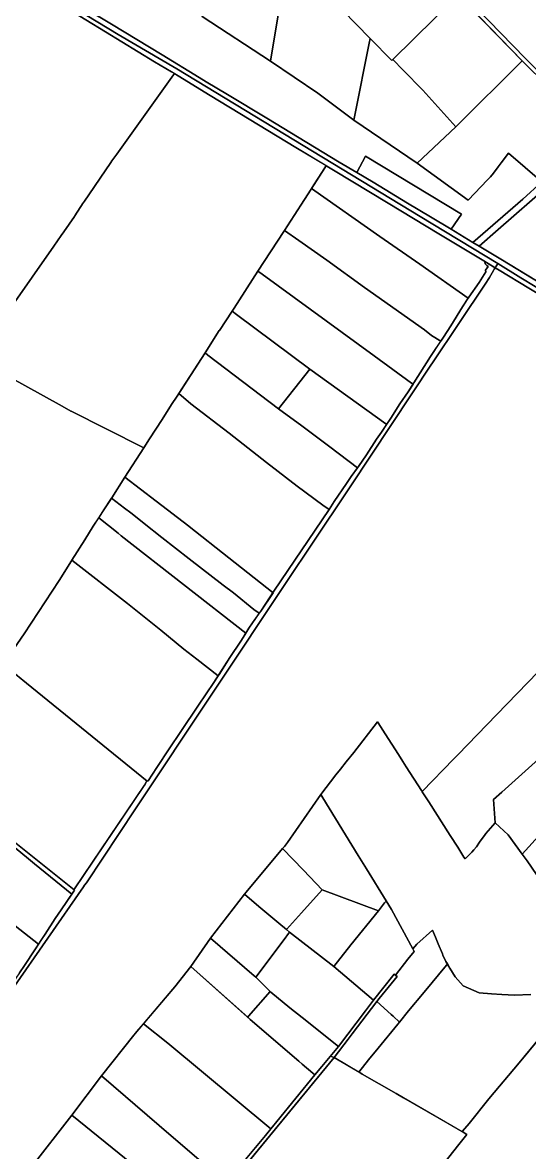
# Model space of a CAD drawing. Header units: metres. Extents: x 3 to 1005126, y 39 to 4383651.
# Drawn here: x 486528 to 486986, y 4372603 to 4373623 of the extents above; entities that cross this region are included whole.
import ezdxf

# ---------------------------------------------------------------- set-up
doc = ezdxf.new("R2010")
doc.units = ezdxf.units.M
doc.header["$MEASUREMENT"] = 0
doc.layers.add('TM_Llucmajor', color=7, linetype='Continuous')

msp = doc.modelspace()

# ---------------------------------------------------------------- linework, layer by layer
at = {"layer": 'TM_Llucmajor', "linetype": 'Continuous', "flags": 128}
for points in [[(486775.7, 4373798.5), (486745.6, 4373830.1), (486748.3, 4373831.7), (486806.1, 4373770.4), (486834.8, 4373741.6), (486868.6, 4373708.4), (486894.2, 4373680.9), (486982, 4373590.3), (487047.2, 4373524.2), (487045, 4373522), (487030.9, 4373536.3), (487002.9, 4373564.8), (486979.4, 4373588), (486921.5, 4373647.7), (486866.2, 4373705.7), (486810.6, 4373762.7), (486809.1, 4373764.1), (486808.9, 4373764.4), (486804.7, 4373768.5), (486775.7, 4373798.5)], [(486982, 4373590.3), (486894.2, 4373680.9), (486961.9, 4373747.7), (486992.5, 4373715.4), (487002.5, 4373725.5), (487003.8, 4373726.7), (487012.7, 4373735.6), (487014.2, 4373737), (487046.5, 4373769.4), (487102.2, 4373713.1), (487129.1, 4373685.1), (487132, 4373682.1), (487184.3, 4373627.8), (487151.8, 4373613.8), (487144.5, 4373610.7), (487138.3, 4373605.1), (487047.2, 4373524.2), (486982, 4373590.3)], [(486752.1, 4373587.7), (486690.5, 4373627.9), (486712.5, 4373741.1), (486743.9, 4373708.5), (486768, 4373684.1), (486752.1, 4373587.7)], [(486921.5, 4373647.7), (486922, 4373647.2), (486919.4, 4373644.6), (486919, 4373645.1), (486862.5, 4373589.3), (486861.5, 4373588.3), (486842, 4373608.1), (486817.1, 4373633.6), (486807.7, 4373643), (486805, 4373645.7), (486805.2, 4373645.8), (486802.8, 4373648.2), (486806.6, 4373651.8), (486806.1, 4373652.3), (486863.2, 4373707.8), (486865.7, 4373705.2), (486866.2, 4373705.7), (486921.5, 4373647.7)], [(486842, 4373608.1), (486841.2, 4373603.9), (486828.2, 4373539), (486827.2, 4373534.3), (486794.7, 4373558.8), (486752.1, 4373587.7), (486768, 4373684.1), (486805, 4373645.7), (486807.7, 4373643), (486817.1, 4373633.6), (486842, 4373608.1)], [(486922, 4373647.2), (486979.4, 4373588), (486919.5, 4373528.4), (486889.6, 4373561.4), (486871.8, 4373579.7), (486862.5, 4373589.3), (486919, 4373645.1), (486919.4, 4373644.6), (486922, 4373647.2)], [(486862.5, 4373589.3), (486871.8, 4373579.7), (486889.6, 4373561.4), (486919.5, 4373528.4), (486884.5, 4373495.6), (486827.2, 4373534.3), (486828.2, 4373539), (486841.2, 4373603.9), (486842, 4373608.1), (486861.5, 4373588.3), (486862.5, 4373589.3)], [(486930.7, 4373462.2), (486884.5, 4373495.6), (486919.5, 4373528.4), (486979.4, 4373588), (487002.9, 4373564.8), (487030.9, 4373536.3), (487045, 4373522), (487026, 4373504.6), (486997.1, 4373478.7), (486967.1, 4373504.5), (486960.5, 4373496), (486957.6, 4373492.3), (486953.3, 4373486.7), (486950.6, 4373483.2), (486948, 4373480.5), (486930.7, 4373462.2)], [(486992.4, 4373389.3), (486960, 4373408.9), (486940.5, 4373420.6), (486957.7, 4373435.8), (487047.2, 4373514.1), (487047.8, 4373514.7), (487049.5, 4373513.4), (487081.3, 4373488.3), (487006.3, 4373404.8), (486998.5, 4373396.2), (486993.3, 4373390.4), (486992.4, 4373389.4), (486992.4, 4373389.3)], [(486915.1, 4373436), (486896.6, 4373447.1), (486875.9, 4373459.6), (486844.7, 4373478.5), (486829.9, 4373487.3), (486838, 4373501.8), (486924.5, 4373449.7), (486915.1, 4373436)], [(486802.1, 4373492.8), (486802.5, 4373493.4), (486803.1, 4373493), (486809.1, 4373489.4), (486858.4, 4373459.6), (486904, 4373431.9), (486937.3, 4373411.9), (486944.8, 4373407.3), (486945.7, 4373406.8), (486945.9, 4373404.7), (486947.4, 4373403.1), (486948.6, 4373402.4), (486946.3, 4373398.9), (486946.6, 4373397.5), (486940.6, 4373388), (486931.1, 4373374.7), (486930.5, 4373373.7), (486886.8, 4373404.3), (486850.9, 4373429.5), (486789.2, 4373472.7), (486801.3, 4373491.4), (486802.1, 4373492.8)], [(486905.9, 4373335), (486897.6, 4373340.1), (486891.1, 4373345), (486837.1, 4373383.5), (486802.9, 4373408), (486777.7, 4373425.8), (486764.7, 4373434.8), (486788.9, 4373472.2), (486789.2, 4373472.7), (486850.9, 4373429.5), (486886.8, 4373404.3), (486930.5, 4373373.7), (486929.7, 4373372.6), (486925.5, 4373366), (486915, 4373348.6), (486908.2, 4373338.6), (486905.9, 4373335)], [(486764.2, 4373434), (486764.7, 4373434.8), (486777.7, 4373425.8), (486802.9, 4373408), (486837.1, 4373383.5), (486891.1, 4373345), (486897.6, 4373340.1), (486905.9, 4373335), (486905.4, 4373334.3), (486896.7, 4373321), (486881.6, 4373297.3), (486880.8, 4373296.1), (486879.4, 4373297.1), (486845.8, 4373321.6), (486744.5, 4373395.4), (486740.8, 4373398.1), (486764.2, 4373434)], [(486879.4, 4373297.1), (486880.8, 4373296.1), (486876.3, 4373289.3), (486869, 4373278.2), (486860.6, 4373265.4), (486856.9, 4373259.8), (486856.1, 4373260.4), (486787.5, 4373309.5), (486721.5, 4373359), (486717.4, 4373362.1), (486719.2, 4373364.8), (486740.8, 4373398.1), (486744.5, 4373395.4), (486845.8, 4373321.6), (486879.4, 4373297.1)], [(486695.6, 4373322.4), (486693, 4373324.4), (486705.9, 4373344.5), (486706, 4373344.6), (486717.4, 4373362.1), (486721.5, 4373359), (486787.5, 4373309.5), (486759.3, 4373273.7), (486695.6, 4373322.4)], [(486776.2, 4373204.1), (486748.4, 4373225.4), (486714.8, 4373251.7), (486680.2, 4373278.4), (486669.3, 4373287.7), (486693, 4373324.4), (486695.6, 4373322.4), (486759.3, 4373273.7), (486780.3, 4373258.6), (486805.6, 4373239.4), (486830.6, 4373220.5), (486825, 4373212.8), (486820.8, 4373206.5), (486809.5, 4373190.1), (486805, 4373182.9), (486799.4, 4373187), (486776.2, 4373204.1)], [(486831.5, 4373221.7), (486830.6, 4373220.5), (486805.6, 4373239.4), (486780.3, 4373258.6), (486759.3, 4373273.7), (486787.5, 4373309.5), (486856.1, 4373260.4), (486856.9, 4373259.8), (486852.2, 4373252.7), (486847.9, 4373246.4), (486838.7, 4373232.4), (486831.5, 4373221.7)], [(486755.2, 4373109.1), (486754.4, 4373107.8), (486714.5, 4373139.3), (486678.6, 4373167.6), (486678.3, 4373167.8), (486648.8, 4373190.4), (486620.6, 4373212), (486637.7, 4373238.6), (486643, 4373246.8), (486654.2, 4373264.3), (486662.8, 4373277.6), (486667.7, 4373285.2), (486669.3, 4373287.7), (486680.2, 4373278.4), (486714.8, 4373251.7), (486748.4, 4373225.4), (486776.2, 4373204.1), (486799.4, 4373187), (486805, 4373182.9), (486755.2, 4373109.1)], [(486608.7, 4373193.5), (486620.6, 4373212), (486648.8, 4373190.4), (486678.3, 4373167.8), (486678.6, 4373167.6), (486714.5, 4373139.3), (486754.4, 4373107.8), (486743.4, 4373091.3), (486741.9, 4373089.3), (486737.1, 4373092.8), (486718.6, 4373107.6), (486709.4, 4373114.7), (486678.8, 4373138.5), (486654, 4373157.6), (486638, 4373170.3), (486634.8, 4373172.9), (486626.1, 4373179.8), (486620.4, 4373184.1), (486608.5, 4373193.3), (486608.7, 4373193.5)], [(486614.6, 4373161.5), (486597, 4373175.3), (486601.7, 4373182.7), (486608.5, 4373193.3), (486620.4, 4373184.1), (486626.1, 4373179.8), (486634.8, 4373172.9), (486638, 4373170.3), (486654, 4373157.6), (486678.8, 4373138.5), (486709.4, 4373114.7), (486718.6, 4373107.6), (486737.1, 4373092.8), (486741.9, 4373089.3), (486735.9, 4373080.6), (486732.5, 4373075.7), (486729.7, 4373071.2), (486617.4, 4373159.3), (486614.6, 4373161.5)], [(486729.7, 4373071.2), (486726, 4373065.1), (486725.4, 4373064.2), (486715.3, 4373049.2), (486705.6, 4373034), (486704.8, 4373032.7), (486685.7, 4373047.9), (486673.8, 4373056.9), (486653.2, 4373074.1), (486622.9, 4373098.2), (486572.7, 4373137.1), (486584.5, 4373155.7), (486592.1, 4373167.8), (486597, 4373175.3), (486614.6, 4373161.5), (486617.4, 4373159.3), (486729.7, 4373071.2)], [(486168.7, 4373164.5), (486171.4, 4373162.3), (486171.9, 4373161.9), (486171.8, 4373161.8), (486217.5, 4373125.2), (486315.5, 4373046.9), (486344.2, 4373023.9), (486574.8, 4372839.7), (486575.2, 4372839.3), (486574, 4372837.5), (486572.7, 4372835.7), (486539, 4372863.2), (486533.6, 4372867.6), (486502.3, 4372893.1), (486444.4, 4372940.8), (486390.4, 4372983.8), (486341.9, 4373022.5), (486250.2, 4373092.7), (486167.9, 4373158.8), (486168.1, 4373160.1), (486168.5, 4373163), (486168.7, 4373164.5)], [(486511, 4373043.5), (486529.6, 4373070.7), (486561.4, 4373118.7), (486572.5, 4373136.7), (486572.7, 4373137.1), (486622.9, 4373098.2), (486653.2, 4373074.1), (486673.8, 4373056.9), (486685.7, 4373047.9), (486704.8, 4373032.7), (486701, 4373026.8), (486687.2, 4373006.4), (486671.2, 4372982.5), (486660.7, 4372966.9), (486649.5, 4372949.9), (486641.6, 4372938.1), (486640.6, 4372937.8), (486531.8, 4373026.1), (486510.8, 4373043.2), (486511, 4373043.5)], [(486415.1, 4373100.3), (486415.4, 4373118.1), (486415.5, 4373120.5), (486455.5, 4373088), (486470.2, 4373076.1), (486503.6, 4373049), (486531.8, 4373026.1), (486640.6, 4372937.8), (486640.2, 4372937.3), (486639.2, 4372935.7), (486638.2, 4372934.2), (486637.4, 4372933), (486575.2, 4372840.4), (486574.8, 4372839.7), (486344.2, 4373023.9), (486344.5, 4373024.3), (486375.5, 4373067.9), (486387.8, 4373085.1), (486410.3, 4373097.7), (486410.9, 4373098), (486415.1, 4373100.3)], [(486953.5, 4372921), (486961, 4372927.8), (487000.1, 4372963.1), (487000.3, 4372962.9), (487053, 4373014.4), (487053.3, 4373014.1), (487084.8, 4372983.3), (487036.2, 4372933.8), (487020.6, 4372916.8), (487011.9, 4372907.3), (486991.2, 4372884.8), (486985.3, 4372878.3), (486979.4, 4372871.9), (486966.8, 4372889.1), (486954.9, 4372900), (486953.5, 4372921)], [(486985.3, 4372878.3), (486991.2, 4372884.8), (487011.9, 4372907.3), (487020.6, 4372916.8), (487036.2, 4372933.8), (487084.8, 4372983.3), (487101.7, 4372966.5), (487037.6, 4372900.2), (487028.3, 4372890.6), (486998.7, 4372860), (486992.3, 4372853.4), (486983.8, 4372865.8), (486979.4, 4372871.9), (486985.3, 4372878.3)], [(486838.7, 4372858.5), (486856.5, 4372829.7), (486856.4, 4372829.5), (486855.1, 4372827.8), (486849.7, 4372820.7), (486798.8, 4372839.5), (486781.8, 4372857.3), (486763, 4372876.9), (486764.6, 4372878.8), (486767.4, 4372882.3), (486797.4, 4372925.7), (486799.2, 4372922.7), (486831.2, 4372870.7), (486838.7, 4372858.5)], [(486572.7, 4372835.7), (486563, 4372821.6), (486557.8, 4372813.7), (486548.7, 4372799.6), (486545.4, 4372794.7), (486542.7, 4372790.6), (486498.7, 4372824.8), (486467.7, 4372849), (486471.1, 4372853.2), (486494.3, 4372882), (486502.3, 4372893.1), (486533.6, 4372867.6), (486539, 4372863.2), (486572.7, 4372835.7)], [(486741.7, 4372824.6), (486728.5, 4372835.7), (486730.1, 4372837.6), (486763, 4372876.9), (486781.8, 4372857.3), (486798.8, 4372839.5), (486780, 4372818.7), (486766.4, 4372803.7), (486759.6, 4372809.5), (486741.7, 4372824.6)], [(486542.7, 4372790.6), (486539.2, 4372785.4), (486529.9, 4372771.4), (486525.4, 4372764.7), (486519, 4372755), (486517.3, 4372752.4), (486485.7, 4372777.7), (486476.4, 4372784.9), (486463.4, 4372795), (486439.4, 4372813.7), (486440.1, 4372814.6), (486451.8, 4372829), (486467.7, 4372849), (486498.7, 4372824.8), (486542.7, 4372790.6)], [(486769.3, 4372801.3), (486766.4, 4372803.7), (486780, 4372818.7), (486798.8, 4372839.5), (486849.7, 4372820.7), (486824.7, 4372789.8), (486809.2, 4372770.5), (486769.3, 4372801.3)], [(486737.5, 4372762), (486697.8, 4372796.1), (486728.5, 4372835.7), (486741.7, 4372824.6), (486759.6, 4372809.5), (486766.4, 4372803.7), (486769.3, 4372801.3), (486763.5, 4372793.5), (486739, 4372760.7), (486737.5, 4372762)], [(486856.4, 4372829.5), (486856.5, 4372829.7), (486861.4, 4372821.8), (486880.5, 4372786.4), (486881.8, 4372784), (486876.2, 4372776.9), (486865.1, 4372762.5), (486863.7, 4372763.5), (486845.1, 4372739.9), (486809.2, 4372770.5), (486824.7, 4372789.8), (486849.7, 4372820.7), (486855.1, 4372827.8), (486856.4, 4372829.5)], [(486680.1, 4372770.5), (486697.8, 4372796.1), (486737.5, 4372762), (486739, 4372760.7), (486751.7, 4372747.8), (486732.3, 4372725.4), (486731.6, 4372724.5), (486680.1, 4372770.5)], [(486752.4, 4372747.1), (486739, 4372760.7), (486763.5, 4372793.5), (486769.3, 4372801.3), (486809.2, 4372770.5), (486845.1, 4372739.9), (486838, 4372730.4), (486813.5, 4372698.1), (486780.6, 4372724.2), (486769.6, 4372733.1), (486752.4, 4372747.1)], [(486910.5, 4372775), (486911.9, 4372772.7), (486910.9, 4372771.6), (486890.9, 4372747.2), (486876.8, 4372730.2), (486868.5, 4372720), (486868.5, 4372720.1), (486862.7, 4372725.5), (486860.9, 4372727.1), (486848.2, 4372738.9), (486850.3, 4372741.5), (486866.5, 4372761.4), (486865.1, 4372762.5), (486876.2, 4372776.9), (486881.8, 4372784), (486880.5, 4372786.4), (486884.2, 4372790.4), (486898.3, 4372803.3), (486900.3, 4372798.9), (486901.2, 4372796.9), (486903.5, 4372790.8), (486907.3, 4372781.7), (486907.8, 4372780.6), (486910.5, 4372775)], [(486792, 4372672.5), (486757.9, 4372630.5), (486752.5, 4372623.9), (486659.3, 4372701.1), (486637.4, 4372718.5), (486663.9, 4372749.9), (486665.7, 4372752), (486680.1, 4372770.5), (486733.7, 4372722.5), (486777.7, 4372684.8), (486780.6, 4372682.3), (486784.7, 4372678.8), (486792, 4372672.5)], [(486809.7, 4372688.1), (486806.3, 4372689.5), (486813.5, 4372698.1), (486838, 4372730.4), (486845.1, 4372739.9), (486863.7, 4372763.5), (486866.5, 4372761.4), (486850.3, 4372741.5), (486848.2, 4372738.9), (486825.9, 4372709.5), (486822.3, 4372704.7), (486809.7, 4372688.1)], [(486732.3, 4372725.4), (486751.7, 4372747.8), (486752.4, 4372747.1), (486769.6, 4372733.1), (486780.6, 4372724.2), (486813.5, 4372698.1), (486792, 4372672.5), (486784.7, 4372678.8), (486780.6, 4372682.3), (486777.7, 4372684.8), (486733.7, 4372722.5), (486731.6, 4372724.5), (486732.3, 4372725.4)], [(486831.9, 4372675.1), (486809.7, 4372688.1), (486822.3, 4372704.7), (486825.9, 4372709.5), (486848.2, 4372738.9), (486860.9, 4372727.1), (486862.7, 4372725.5), (486868.5, 4372720.1), (486868.5, 4372720), (486867, 4372718.2), (486849.4, 4372696.5), (486840.7, 4372686), (486831.9, 4372675.1)], [(486631.5, 4372711.6), (486637.4, 4372718.5), (486659.3, 4372701.1), (486752.5, 4372623.9), (486747.7, 4372617.9), (486711.9, 4372575), (486691.8, 4372592.2), (486651.7, 4372626.7), (486599.5, 4372671.6), (486628.8, 4372708.5), (486630.2, 4372710.2), (486631.5, 4372711.6)], [(486651.6, 4372501.3), (486660.2, 4372511.5), (486660.6, 4372511.3), (486686.7, 4372543.7), (486711.9, 4372575), (486723.5, 4372588.9), (486747.7, 4372617.9), (486757.9, 4372630.5), (486792, 4372672.5), (486806.3, 4372689.5), (486809.7, 4372688.1), (486726.2, 4372586.8), (486726, 4372586.6), (486687.6, 4372538.4), (486650.8, 4372492.2), (486646.4, 4372493.5), (486645.4, 4372493.8), (486646, 4372494.5), (486651.6, 4372501.3)], [(486748.4, 4372576), (486726, 4372586.6), (486809.7, 4372688.1), (486832.7, 4372674.6), (486835, 4372673.3), (486865.5, 4372655.6), (486872.2, 4372651.7), (486925.9, 4372620.7), (486929.3, 4372618.8), (486922, 4372609.6), (486895, 4372575.5), (486893.9, 4372574), (486891.8, 4372571.4), (486876.1, 4372551.5), (486851.7, 4372520.6), (486806.2, 4372547.9), (486792.8, 4372555.9), (486764.1, 4372568.5), (486762.8, 4372569.1), (486762.6, 4372569.2), (486748.4, 4372576)], [(486686.7, 4372543.7), (486572.7, 4372636.1), (486599.5, 4372671.6), (486651.7, 4372626.7), (486691.8, 4372592.2), (486711.9, 4372575), (486686.7, 4372543.7)], [(486660.2, 4372511.5), (486599.9, 4372545.1), (486577.2, 4372557.8), (486574.2, 4372559.5), (486554, 4372570.7), (486531.5, 4372583.2), (486535.6, 4372588.5), (486572.7, 4372636.1), (486686.7, 4372543.7), (486660.6, 4372511.3), (486660.2, 4372511.5)]]:
    msp.add_lwpolyline(points, close=True, dxfattribs=at)
for points in [[(486458.3, 4373706.6), (486614.7, 4373611.7), (486667.4, 4373580.7), (486887.2, 4373447.4), (486957.4, 4373404.9), (486956.4, 4373403.4), (486954.9, 4373401.2), (486944.8, 4373407.3), (486937.3, 4373411.9), (486904, 4373431.9), (486858.4, 4373459.6), (486809.1, 4373489.4), (486803.1, 4373493), (486775, 4373509.8), (486732.8, 4373535.4), (486697.6, 4373556.6), (486668.8, 4373574.4), (486662.8, 4373578), (486647.5, 4373587.2), (486603.1, 4373614.1), (486567.5, 4373635.7), (486551.6, 4373645.4), (486523.8, 4373662.1)], [(487765.1, 4372916.7), (487665.9, 4372976.6), (487588.3, 4373023.5), (487526.5, 4373060.8), (487453, 4373105.2), (487393.5, 4373141.2), (487362.2, 4373160), (487293.9, 4373201.3), (487204.3, 4373255.4), (487159.2, 4373282.9), (487098.3, 4373319.3), (487042.8, 4373353), (486978.1, 4373392.2), (486957.4, 4373404.9), (486887.2, 4373447.4), (486667.4, 4373580.7), (486614.7, 4373611.7), (486458.3, 4373706.6)], [(486523.8, 4373662.1), (486551.6, 4373645.4), (486567.5, 4373635.7), (486603.1, 4373614.1), (486647.5, 4373587.2), (486662.8, 4373578), (486665.5, 4373576.4), (486664.9, 4373575.6), (486664.6, 4373575.2), (486613.3, 4373503.8), (486608.9, 4373497.8), (486607.9, 4373496.3), (486583.5, 4373460.3), (486583, 4373459.7), (486575.5, 4373448.1), (486575.1, 4373447.4), (486565.6, 4373433.6), (486563.2, 4373430.3), (486556.4, 4373420.6), (486536.9, 4373392.7), (486489.2, 4373324.8)], [(487276.5, 4373660.2), (487151.1, 4373606.8), (487138.2, 4373598.2), (487096.5, 4373559.7), (487096.2, 4373559.4), (487047.8, 4373514.7), (487047.2, 4373514.1), (486957.7, 4373435.8), (486940.5, 4373420.6), (486940.5, 4373420.6), (486934.9, 4373424), (486979.9, 4373463.1), (486997.1, 4373478.7), (487026, 4373504.6), (487045, 4373522), (487047.2, 4373524.2), (487138.3, 4373605.1), (487144.5, 4373610.7), (487151.8, 4373613.8), (487184.3, 4373627.8)], [(486690.5, 4373627.9), (486752.1, 4373587.7), (486794.7, 4373558.8), (486827.2, 4373534.3), (486884.5, 4373495.6), (486930.7, 4373462.2), (486948, 4373480.5), (486950.6, 4373483.2), (486953.3, 4373486.7), (486957.6, 4373492.3), (486960.5, 4373496), (486967.1, 4373504.5), (486997.1, 4373478.7), (486979.9, 4373463.1), (486934.9, 4373424), (486915.1, 4373436), (486924.5, 4373449.7), (486838, 4373501.8), (486829.9, 4373487.3), (486829.9, 4373487.3), (486814.2, 4373496.5), (486784.8, 4373514.3), (486748.9, 4373536.1), (486713.2, 4373557.7), (486694.1, 4373569), (486687.8, 4373572.8), (486654.2, 4373593.4), (486608.4, 4373621), (486566.6, 4373646.3)], [(486566.6, 4373646.3), (486608.4, 4373621), (486654.2, 4373593.4), (486687.8, 4373572.8), (486694.1, 4373569), (486713.2, 4373557.7), (486748.9, 4373536.1), (486784.8, 4373514.3), (486814.2, 4373496.5), (486829.9, 4373487.3), (486844.7, 4373478.5), (486875.9, 4373459.6), (486896.6, 4373447.1), (486915.1, 4373436), (486934.9, 4373424), (486940.5, 4373420.6), (486960, 4373408.9), (487001.5, 4373383.8)], [(486489.2, 4373324.8), (486536.9, 4373392.7), (486556.4, 4373420.6), (486563.2, 4373430.3), (486565.6, 4373433.6), (486575.1, 4373447.4), (486575.5, 4373448.1), (486583, 4373459.7), (486583.5, 4373460.3), (486607.9, 4373496.3), (486608.9, 4373497.8), (486613.3, 4373503.8), (486664.6, 4373575.2), (486664.9, 4373575.6), (486664.9, 4373575.6), (486665.5, 4373576.4), (486668.8, 4373574.4), (486697.6, 4373556.6), (486732.8, 4373535.4), (486775, 4373509.8), (486802.5, 4373493.4), (486802.1, 4373492.8), (486801.3, 4373491.4), (486788.9, 4373472.2), (486764.2, 4373434), (486740.8, 4373398.1), (486719.2, 4373364.8), (486717.4, 4373362.1), (486706, 4373344.6), (486705.9, 4373344.5), (486693, 4373324.4), (486667.7, 4373285.2), (486662.8, 4373277.6), (486654.2, 4373264.3), (486643, 4373246.8), (486637.7, 4373238.6), (486603.8, 4373255.7), (486572.1, 4373271.6), (486571.8, 4373271.8), (486564, 4373276.1), (486499.1, 4373312.1)], [(486525.4, 4372764.7), (486529.9, 4372771.4), (486539.2, 4372785.4), (486548.7, 4372799.6), (486557.8, 4372813.7), (486563, 4372821.6), (486574, 4372837.5), (486575.2, 4372839.3), (486574.8, 4372839.7), (486575.2, 4372840.4), (486638.2, 4372934.2), (486640.2, 4372937.3), (486640.6, 4372937.8), (486641.6, 4372938.1), (486649.5, 4372949.9), (486660.7, 4372966.9), (486671.2, 4372982.5), (486687.2, 4373006.4), (486701, 4373026.8), (486715.3, 4373049.2), (486726, 4373065.1), (486732.5, 4373075.7), (486735.9, 4373080.6), (486743.4, 4373091.3), (486755.2, 4373109.1), (486805, 4373182.9), (486809.5, 4373190.1), (486820.8, 4373206.5), (486825, 4373212.8), (486831.5, 4373221.7), (486838.7, 4373232.4), (486847.9, 4373246.4), (486852.2, 4373252.7), (486860.6, 4373265.4), (486869, 4373278.2), (486876.3, 4373289.3), (486881.6, 4373297.3), (486896.7, 4373321), (486908.2, 4373338.6), (486915, 4373348.6), (486925.5, 4373366), (486931.1, 4373374.7), (486940.6, 4373388), (486946.6, 4373397.5), (486946.3, 4373398.9), (486948.6, 4373402.4), (486948.6, 4373402.4), (486947.4, 4373403.1), (486945.9, 4373404.7), (486945.7, 4373406.8), (486954.9, 4373401.2), (486954.1, 4373400), (486953.4, 4373398.8), (486949.9, 4373392.4), (486945.8, 4373386.3), (486922.7, 4373351.7), (486897.8, 4373314.3), (486897.6, 4373314), (486824.6, 4373204.4), (486788.2, 4373149.7), (486769.3, 4373121.4), (486630.3, 4372912.6), (486585.9, 4372845.9), (486584.3, 4372843.7), (486583.4, 4372842.3), (486519, 4372749.5)], [(486519, 4372749.5), (486583.4, 4372842.3), (486584.3, 4372843.7), (486585.9, 4372845.9), (486630.3, 4372912.6), (486769.3, 4373121.4), (486788.2, 4373149.7), (486824.6, 4373204.4), (486897.6, 4373314), (486897.8, 4373314.3), (486922.7, 4373351.7), (486945.8, 4373386.3), (486949.9, 4373392.4), (486953.4, 4373398.8), (486954.1, 4373400), (486954.1, 4373400), (486954.9, 4373401.2), (486958.5, 4373399), (486985.3, 4373382.8), (486997.3, 4373375.4)], [(486997.3, 4373375.4), (486985.3, 4373382.8), (486958.5, 4373399), (486954.9, 4373401.2), (486956.4, 4373403.4), (486957.4, 4373404.9), (486978.1, 4373392.2), (487042.8, 4373353)], [(486499.1, 4373312.1), (486564, 4373276.1), (486571.8, 4373271.8), (486572.1, 4373271.6), (486603.8, 4373255.7), (486637.7, 4373238.6), (486620.6, 4373212), (486608.7, 4373193.5), (486601.7, 4373182.7), (486592.1, 4373167.8), (486584.5, 4373155.7), (486572.7, 4373137.1), (486572.5, 4373136.7), (486561.4, 4373118.7), (486529.6, 4373070.7), (486511, 4373043.5)], [(487012, 4373055.2), (486956.5, 4372997.9), (486921.1, 4372961.5), (486918.7, 4372959), (486917.6, 4372957.9), (486889.1, 4372928.3), (486889, 4372928.2), (486888.3, 4372929.2), (486874.7, 4372950.5), (486871.7, 4372955.3), (486867.6, 4372961.7), (486855.6, 4372980.3), (486849.4, 4372990.2), (486848.6, 4372991.3), (486827.3, 4372963.7), (486820.3, 4372955), (486815.2, 4372948.5), (486811.2, 4372943.4), (486797.4, 4372925.7), (486767.4, 4372882.3), (486764.6, 4372878.8), (486763, 4372876.9), (486730.1, 4372837.6), (486728.5, 4372835.7), (486697.8, 4372796.1), (486680.1, 4372770.5), (486665.7, 4372752), (486663.9, 4372749.9), (486631.5, 4372711.6), (486630.2, 4372710.2), (486628.8, 4372708.5), (486599.5, 4372671.6), (486572.7, 4372636.1), (486535.6, 4372588.5)], [(487000.1, 4372963.1), (486961, 4372927.8), (486953.5, 4372921), (486954.9, 4372900), (486946.5, 4372890.3), (486945.8, 4372889.5), (486940.9, 4372882.5), (486940.9, 4372882.5), (486938.1, 4372878.5), (486935.6, 4372875.7), (486933.8, 4372873.6), (486933, 4372872.8), (486927.8, 4372867.6), (486926.8, 4372869.1), (486921.1, 4372878), (486914.3, 4372888.6), (486895, 4372918.9), (486889, 4372928.2), (486889.1, 4372928.3), (486917.6, 4372957.9), (486918.7, 4372959), (486921.1, 4372961.5), (486956.5, 4372997.9), (487012, 4373055.2)], [(486987.1, 4372745), (486972.5, 4372744.5), (486960.9, 4372745.2), (486951.5, 4372745.8), (486940.6, 4372746.5), (486926.2, 4372752.8), (486918.7, 4372760.9), (486914, 4372769), (486914, 4372769), (486910.5, 4372775), (486907.8, 4372780.6), (486907.3, 4372781.7), (486903.5, 4372790.8), (486901.2, 4372796.9), (486900.3, 4372798.9), (486898.3, 4372803.3), (486884.2, 4372790.4), (486880.5, 4372786.4), (486861.4, 4372821.8), (486856.5, 4372829.7), (486838.7, 4372858.5), (486831.2, 4372870.7), (486799.2, 4372922.7), (486797.4, 4372925.7), (486811.2, 4372943.4), (486815.2, 4372948.5), (486820.3, 4372955), (486827.3, 4372963.7), (486848.6, 4372991.3), (486849.4, 4372990.2), (486855.6, 4372980.3), (486867.6, 4372961.7), (486871.7, 4372955.3), (486874.7, 4372950.5), (486888.3, 4372929.2), (486889, 4372928.2), (486895, 4372918.9), (486914.3, 4372888.6), (486921.1, 4372878), (486926.8, 4372869.1), (486927.8, 4372867.6), (486933, 4372872.8), (486933.8, 4372873.6), (486935.6, 4372875.7), (486938.1, 4372878.5), (486940.9, 4372882.5), (486945.8, 4372889.5), (486946.5, 4372890.3), (486954.9, 4372900), (486966.8, 4372889.1), (486979.4, 4372871.9), (486983.8, 4372865.8), (486992.3, 4372853.4)], [(487001.2, 4372713.3), (486976.5, 4372683.5), (486949.3, 4372650.8), (486931.5, 4372628.7), (486925.5, 4372621.6), (486925.1, 4372621.2), (486906.4, 4372632), (486872.2, 4372651.7), (486865.5, 4372655.6), (486835, 4372673.3), (486832.7, 4372674.6), (486831.9, 4372675.1), (486840.7, 4372686), (486849.4, 4372696.5), (486867, 4372718.2), (486868.5, 4372720), (486876.8, 4372730.2), (486890.9, 4372747.2), (486910.9, 4372771.6), (486911.9, 4372772.7), (486911.9, 4372772.7), (486914, 4372769), (486918.7, 4372760.9), (486926.2, 4372752.8), (486940.6, 4372746.5), (486951.5, 4372745.8), (486960.9, 4372745.2), (486972.5, 4372744.5), (486987.1, 4372745)], [(486895, 4372575.5), (486922, 4372609.6), (486929.3, 4372618.8), (486925.9, 4372620.7), (486925.1, 4372621.2), (486925.5, 4372621.6), (486931.5, 4372628.7), (486949.3, 4372650.8), (486976.5, 4372683.5), (487000.6, 4372712.5), (487001.2, 4372713.3), (487001.8, 4372714.1), (487002.9, 4372711.7), (487008.2, 4372702.5), (487008.2, 4372702.5), (487021.2, 4372675.6), (487023.1, 4372671.9), (487050.8, 4372616.9), (487048.6, 4372615.8), (487054.2, 4372605.9), (487056, 4372602.8), (487079, 4372564.7)]]:
    msp.add_lwpolyline(points, dxfattribs=at)

doc.saveas('drawing.dxf')
